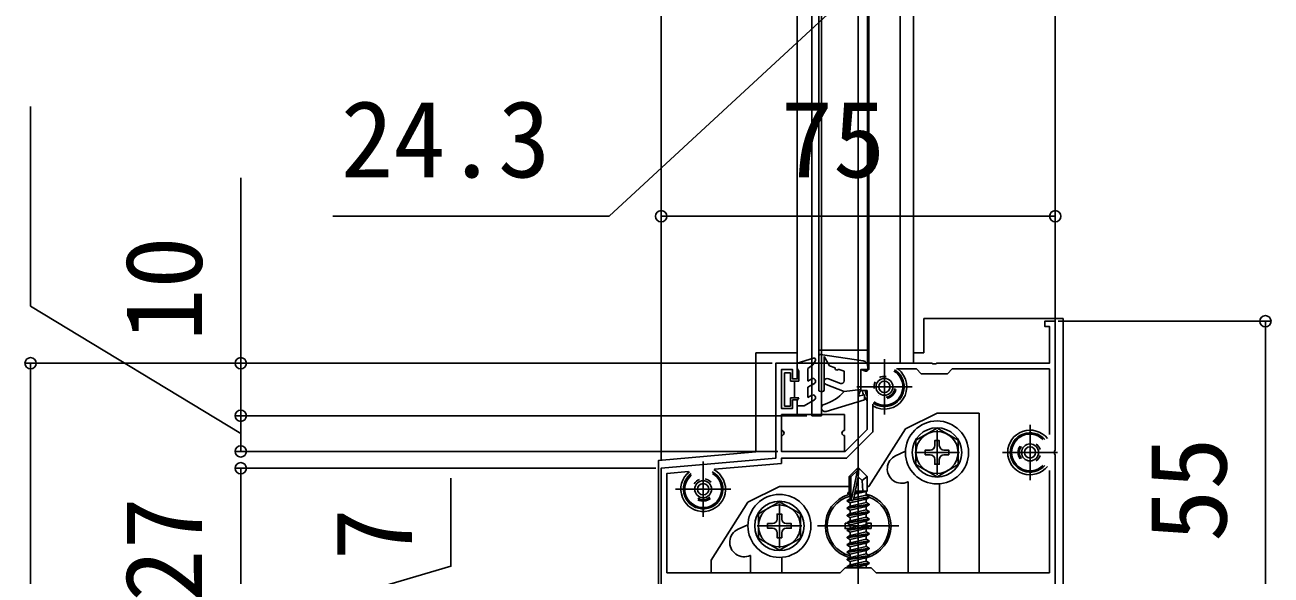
# Model space of a CAD drawing. Units: millimetres, scale not verified. Extents: x -875 to 875, y -1304 to 1297.
# Drawn here: x -676.1 to -438.9, y 588.5 to 693.3 of the extents above; entities that cross this region are included whole.
import ezdxf
from ezdxf.enums import TextEntityAlignment as Align

# ---------------------------------------------------------------- set-up
doc = ezdxf.new("R2010")
doc.units = ezdxf.units.MM
doc.header["$LTSCALE"] = 8
for name, color, linetype in [('0-2_YKK_11', 7, 'Continuous'), ('0-4_YKK_12', 2, 'Continuous'), ('0-5_YKK_13', 4, 'Continuous'), ('0-6_YKK_D', 6, 'Continuous')]:
    doc.layers.add(name, color=color, linetype=linetype)
doc.styles.add('ＭＳ ゴシック', font='')
doc.styles.get('ＭＳ ゴシック').set_extended_font_data('MS Gothic')

msp = doc.modelspace()

# ---------------------------------------------------------------- linework, layer by layer
at = {"layer": '0-2_YKK_11'}
for p, q in [((-512.5, 626.817), (-512.5, 621.817)), ((-515, 624.317), (-510, 624.317)), ((-484.8, 614.317), (-484.8, 609.317)), ((-487.3, 611.817), (-482.3, 611.817)), ((-547, 607.317), (-547, 602.317)), ((-549.5, 604.817), (-544.5, 604.817))]:
    msp.add_line(p, q, dxfattribs=at)
for points in [[(-480, 581.817), (-480, 611.359), (-480.12, 611.542), (-480.12, 612.092), (-480, 612.276), (-480, 636.817), (-482, 636.817), (-482, 635.817), (-481.1, 635.817), (-481.1, 628.817), (-502.542, 628.817), (-502.725, 628.697), (-503.275, 628.697), (-503.458, 628.817), (-515.5, 628.817), (-515.5, 627.617), (-517, 627.617), (-517, 623.617), (-515.8, 623.617), (-515.8, 616.173), (-519.956, 612.017), (-532.1, 612.017), (-532.1, 618.817), (-529.1, 618.817), (-529.1, 621.817), (-530, 621.817), (-530, 620.217), (-532.1, 620.217), (-532.1, 627.617), (-530, 627.617), (-530, 625.817), (-529.1, 625.817), (-529.1, 628.817), (-533.2, 628.817), (-533.2, 610.725), (-555, 608.817), (-555, 581.817)], [(-510.202, 627.717), (-506.4, 627.717), (-505.5, 626.817), (-500.5, 626.817), (-499.6, 627.717), (-481.1, 627.717), (-481.1, 615.266)], [(-544.837, 608.602), (-532.1, 609.717), (-532.1, 610.717), (-519.7, 610.717), (-514.7, 615.717), (-514.7, 621.031)], [(-481.1, 608.369), (-481.1, 588.917), (-514.1, 588.917), (-515, 589.817), (-520, 589.817), (-520.9, 588.917), (-553.9, 588.917), (-553.9, 607.809), (-549.787, 608.169)]]:
    msp.add_lwpolyline(points, dxfattribs=at)
at = {"layer": '0-4_YKK_12'}
for p, q in [((-517.5, 31.317), (-517.5, 853.3)), ((-555, 610.357), (-555, 758.8)), ((-529.1, 758.8), (-529.1, 628.81)), ((-526.3, 758.8), (-526.3, 628.817)), ((-515.5, 758.8), (-515.5, 628.817)), ((-509.5, 758.8), (-509.5, 628.817)), ((-507, 758.8), (-507, 628.817)), ((-480, 636.517), (-480, 758.8)), ((-529.1, 628.817), (-507, 628.817)), ((-512.5, 629.567), (-512.5, 619.067)), ((-507.25, 624.317), (-517.75, 624.317)), ((-484.8, 617.067), (-484.8, 606.567)), ((-502.5, 616.067), (-502.5, 607.567)), ((-547, 610.067), (-547, 599.567)), ((-498.25, 611.817), (-506.75, 611.817)), ((-479.55, 611.817), (-490.05, 611.817)), ((-541.75, 604.817), (-552.25, 604.817)), ((-517.5, 605.067), (-517.5, 590.567)), ((-532.5, 602.067), (-532.5, 593.567)), ((-528.25, 597.817), (-536.75, 597.817)), ((-509.75, 597.817), (-525.25, 597.817))]:
    msp.add_line(p, q, dxfattribs=at)
at = {"layer": '0-5_YKK_13'}
for p, q in [((-526.3, 778.8), (-526.3, 618.817)), ((-524.5, 778.8), (-524.5, 618.817)), ((-515.7, 769.356), (-515.7, 628.254)), ((-525.001, 767.4), (-525.001, 630.21)), ((-505, 637.317), (-505, 630.817)), ((-505, 637.317), (-478.5, 637.317)), ((-478.5, 637.317), (-478.5, 581.317)), ((-525.001, 631.317), (-515.7, 631.317)), ((-537, 630.817), (-529.1, 630.817)), ((-529.093, 628.81), (-525.984, 629.796)), ((-529.093, 628.81), (-529.093, 627.81)), ((-527.093, 627.81), (-526.124, 628.51)), ((-525.633, 629.36), (-526.124, 628.51)), ((-524.994, 623.71), (-524.994, 630.21)), ((-516.539, 629.242), (-524.648, 630.507)), ((-523.994, 630.101), (-523.994, 623.71)), ((-523.994, 630.101), (-522.96, 628.31)), ((-507, 630.817), (-505, 630.817)), ((-531.493, 627.01), (-531.493, 620.61)), ((-530.393, 627.01), (-531.493, 627.01)), ((-530.393, 627.01), (-530.393, 625.41)), ((-529.093, 627.81), (-528.793, 627.291)), ((-528.793, 627.291), (-528.793, 625.41)), ((-527.093, 627.81), (-527.093, 625.41)), ((-521.875, 627.918), (-522.96, 628.31)), ((-520.193, 627.31), (-521.311, 627.714)), ((-520.193, 627.31), (-520.193, 625.432)), ((-516.993, 627.61), (-516.993, 623.81)), ((-516.993, 627.61), (-516.083, 627.324)), ((-515.693, 628.254), (-515.693, 627.61)), ((-530.393, 625.41), (-528.793, 625.41)), ((-529.593, 625.41), (-529.593, 622.21)), ((-527.093, 625.41), (-526.343, 625.843)), ((-525.843, 624.977), (-527.093, 624.255)), ((-527.093, 624.255), (-527.093, 622.269)), ((-520.193, 623.41), (-523.613, 624.752)), ((-520.875, 624.967), (-523.175, 625.869)), ((-516.993, 623.81), (-520.193, 623.41)), ((-530.393, 622.21), (-528.793, 622.21)), ((-530.393, 622.21), (-530.393, 620.61)), ((-529.093, 621.691), (-528.793, 622.21)), ((-529.093, 621.691), (-529.093, 620.71)), ((-525.843, 621.836), (-527.793, 620.71)), ((-527.093, 622.269), (-526.343, 622.702)), ((-524.294, 623.41), (-524.694, 623.41)), ((-516.293, 621.81), (-523.593, 619.639)), ((-516.293, 621.81), (-516.293, 622.81)), ((-532.1, 619.017), (-520.1, 619.017)), ((-532.1, 616.017), (-532.1, 619.017)), ((-531.493, 620.61), (-530.393, 620.61)), ((-529.093, 620.71), (-527.793, 620.71)), ((-520.1, 619.017), (-520.1, 616.017)), ((-502.495, 619.317), (-508.495, 616.317)), ((-502.495, 619.317), (-494.5, 619.317)), ((-494.5, 619.317), (-494.5, 588.917)), ((-524.493, 618.817), (-526.293, 618.817)), ((-520.1, 615.017), (-520.1, 612.017)), ((-508.495, 616.317), (-515.495, 605.317)), ((-510.369, 611.182), (-508.495, 612.056)), ((-517.5, 574.917), (-517.5, 609.817)), ((-517.65, 608.817), (-519.2, 607.267)), ((-519.2, 604.298), (-519.2, 607.267)), ((-519.2, 607.267), (-518.9, 607.143)), ((-518.9, 607.143), (-517.65, 608.393)), ((-518.9, 602.866), (-518.9, 607.143)), ((-518.832, 602.695), (-517.65, 608.393)), ((-518.41, 602.811), (-517.5, 607.196)), ((-517.35, 608.817), (-517.65, 608.817)), ((-517.65, 608.393), (-517.65, 608.817)), ((-517.5, 607.196), (-517.5, 608.817)), ((-517.5, 607.196), (-517.35, 608.817)), ((-517.35, 608.817), (-515.8, 607.267)), ((-516.758, 606.464), (-515.8, 607.267)), ((-515.8, 604.417), (-515.8, 607.267)), ((-532.495, 605.317), (-538.495, 602.317)), ((-532.495, 605.317), (-519.2, 605.317)), ((-517.5, 605.317), (-517.5, 605.317)), ((-515.8, 605.317), (-515.495, 605.317)), ((-508.044, 606.198), (-508, 606.218)), ((-508, 606.218), (-508, 588.917)), ((-502, 605.838), (-502, 588.917)), ((-519.6, 602.667), (-519.05, 602.985)), ((-518.887, 602.786), (-519.6, 602.667)), ((-519.6, 602.567), (-518.832, 602.695)), ((-519.6, 602.567), (-519.6, 602.667)), ((-519.6, 602.567), (-519.05, 602.25)), ((-519.5, 604.125), (-519.2, 604.298)), ((-519.5, 604.125), (-518.9, 604.242)), ((-519.5, 603.91), (-519.5, 604.125)), ((-519.5, 603.91), (-518.9, 604.008)), ((-519.5, 603.91), (-519.05, 603.65)), ((-519.2, 604.417), (-518.9, 604.417)), ((-519.05, 603.65), (-518.897, 603.684)), ((-519.05, 602.985), (-519.05, 603.65)), ((-518.9, 603.019), (-519.05, 602.985)), ((-519.05, 602.25), (-515.95, 602.95)), ((-518.426, 602.763), (-515.4, 603.267)), ((-515.4, 603.367), (-518.398, 602.868)), ((-515.95, 603.685), (-518.34, 603.145)), ((-518.196, 603.843), (-515.95, 604.35)), ((-518.135, 604.134), (-516.417, 604.417)), ((-518.08, 604.401), (-517.996, 604.417)), ((-518.077, 604.417), (-515.8, 604.417)), ((-515.8, 604.417), (-515.95, 604.35)), ((-515.95, 603.685), (-515.95, 604.35)), ((-515.4, 603.367), (-515.95, 603.685)), ((-515.4, 603.267), (-515.95, 602.95)), ((-515.95, 602.285), (-515.95, 602.95)), ((-515.4, 603.267), (-515.4, 603.367)), ((-515.4, 601.967), (-519.6, 601.267)), ((-519.6, 601.167), (-515.4, 601.867)), ((-519.6, 601.267), (-519.05, 601.585)), ((-519.6, 601.167), (-519.6, 601.267)), ((-519.6, 601.167), (-519.05, 600.85)), ((-515.4, 600.567), (-519.6, 599.867)), ((-519.6, 599.767), (-515.4, 600.467)), ((-519.6, 599.867), (-519.05, 600.185)), ((-515.95, 602.285), (-519.05, 601.585)), ((-519.05, 601.585), (-519.05, 602.25)), ((-519.05, 600.85), (-515.95, 601.55)), ((-515.95, 600.885), (-519.05, 600.185)), ((-519.05, 600.185), (-519.05, 600.85)), ((-519.05, 599.45), (-515.95, 600.15)), ((-515.4, 601.967), (-515.95, 602.285)), ((-515.4, 601.867), (-515.95, 601.55)), ((-515.95, 600.885), (-515.95, 601.55)), ((-515.4, 600.567), (-515.95, 600.885)), ((-515.4, 600.467), (-515.95, 600.15)), ((-515.95, 599.485), (-515.95, 600.15)), ((-515.4, 601.867), (-515.4, 601.967)), ((-515.4, 600.467), (-515.4, 600.567)), ((-540.369, 597.182), (-538.491, 598.058)), ((-519.514, 598.317), (-520, 598.317)), ((-519.6, 599.767), (-519.6, 599.867)), ((-519.6, 599.767), (-519.05, 599.45)), ((-515.4, 599.167), (-519.6, 598.467)), ((-519.6, 598.367), (-515.4, 599.067)), ((-519.6, 598.467), (-519.05, 598.785)), ((-519.6, 598.367), (-519.6, 598.467)), ((-519.6, 598.367), (-519.05, 598.05)), ((-515.4, 597.767), (-519.6, 597.067)), ((-519.6, 596.967), (-515.4, 597.667)), ((-515.95, 599.485), (-519.05, 598.785)), ((-519.05, 598.785), (-519.05, 599.45)), ((-519.05, 598.05), (-515.95, 598.75)), ((-515.95, 598.085), (-519.05, 597.385)), ((-519.05, 597.385), (-519.05, 598.05)), ((-515.4, 599.167), (-515.95, 599.485)), ((-515.4, 599.067), (-515.95, 598.75)), ((-515.95, 598.085), (-515.95, 598.75)), ((-515.4, 597.767), (-515.95, 598.085)), ((-515.4, 597.667), (-515.95, 597.35)), ((-515.4, 599.067), (-515.4, 599.167)), ((-515.4, 597.667), (-515.4, 597.767)), ((-519.6, 597.067), (-519.05, 597.385)), ((-519.6, 596.967), (-519.6, 597.067)), ((-519.6, 596.967), (-519.05, 596.65)), ((-515.4, 596.367), (-519.6, 595.667)), ((-519.6, 595.567), (-515.4, 596.267)), ((-519.6, 595.667), (-519.05, 595.985)), ((-519.6, 595.567), (-519.6, 595.667)), ((-519.6, 595.567), (-519.05, 595.25)), ((-519.05, 596.65), (-515.95, 597.35)), ((-515.95, 596.685), (-519.05, 595.985)), ((-519.05, 595.985), (-519.05, 596.65)), ((-519.05, 595.25), (-515.95, 595.95)), ((-515.95, 595.285), (-519.05, 594.585)), ((-519.05, 594.585), (-519.05, 595.25)), ((-515.95, 596.685), (-515.95, 597.35)), ((-515.95, 597.317), (-515, 597.317)), ((-515.4, 596.367), (-515.95, 596.685)), ((-515.4, 596.267), (-515.95, 595.95)), ((-515.95, 595.285), (-515.95, 595.95)), ((-515.4, 594.967), (-515.95, 595.285)), ((-515.4, 596.267), (-515.4, 596.367)), ((-515.4, 594.967), (-519.6, 594.267)), ((-519.6, 594.167), (-515.4, 594.867)), ((-519.6, 594.267), (-519.05, 594.585)), ((-519.6, 594.167), (-519.6, 594.267)), ((-519.6, 594.167), (-519.05, 593.85)), ((-515.4, 593.567), (-519.6, 592.867)), ((-519.6, 592.767), (-515.4, 593.467)), ((-519.6, 592.867), (-519.05, 593.185)), ((-519.05, 593.85), (-515.95, 594.55)), ((-515.95, 593.885), (-519.05, 593.185)), ((-519.05, 593.185), (-519.05, 593.85)), ((-519.05, 592.45), (-515.95, 593.15)), ((-515.4, 594.867), (-515.95, 594.55)), ((-515.95, 593.885), (-515.95, 594.55)), ((-515.4, 593.567), (-515.95, 593.885)), ((-515.4, 593.467), (-515.95, 593.15)), ((-515.95, 592.485), (-515.95, 593.15)), ((-515.4, 594.867), (-515.4, 594.967)), ((-515.4, 593.467), (-515.4, 593.567)), ((-538.044, 592.198), (-538, 592.218)), ((-538, 592.218), (-538, 588.917)), ((-532, 591.838), (-532, 588.917)), ((-519.6, 592.767), (-519.6, 592.867)), ((-519.6, 592.767), (-519.05, 592.45)), ((-515.4, 592.167), (-519.6, 591.467)), ((-519.6, 591.367), (-515.4, 592.067)), ((-519.6, 591.467), (-519.05, 591.785)), ((-519.6, 591.367), (-519.6, 591.467)), ((-519.6, 591.367), (-519.05, 591.05)), ((-515.4, 590.767), (-519.6, 590.067)), ((-519.6, 589.967), (-515.4, 590.667)), ((-515.95, 592.485), (-519.05, 591.785)), ((-519.05, 591.785), (-519.05, 592.45)), ((-519.05, 591.05), (-515.95, 591.75)), ((-515.95, 591.085), (-519.05, 590.385)), ((-519.05, 590.385), (-519.05, 591.05)), ((-515.4, 592.167), (-515.95, 592.485)), ((-515.4, 592.067), (-515.95, 591.75)), ((-515.95, 591.085), (-515.95, 591.75)), ((-515.4, 590.767), (-515.95, 591.085)), ((-515.4, 590.667), (-515.95, 590.35)), ((-515.4, 592.067), (-515.4, 592.167)), ((-515.4, 590.667), (-515.4, 590.767)), ((-519.6, 590.067), (-519.05, 590.385)), ((-519.6, 589.967), (-519.6, 590.067)), ((-519.6, 589.967), (-519.34, 589.817)), ((-518.308, 589.817), (-515.95, 590.35)), ((-515.95, 589.817), (-515.95, 590.35))]:
    msp.add_line(p, q, dxfattribs=at)
for points in [[(-537, 630.817), (-537, 612.384), (-537, 611.932)], [(-516.293, 622.81), (-517.493, 622.51), (-516.993, 623.81)], [(-520.1, 612.017), (-532.1, 612.017), (-532.1, 615.017)], [(-555.5, 581.317), (-555.5, 610.314), (-537, 611.932)], [(-503.82, 612.257), (-504.75, 612.257), (-504.75, 611.377), (-503.82, 611.377)], [(-502.06, 613.137), (-502.06, 614.067), (-502.94, 614.067), (-502.94, 613.137)], [(-501.18, 611.377), (-500.25, 611.377), (-500.25, 612.257), (-501.18, 612.257)], [(-502.94, 610.497), (-502.94, 609.567), (-502.06, 609.567), (-502.06, 610.497)], [(-517.5, 607.196), (-516.758, 606.464), (-516.6, 604.417)], [(-538.495, 602.317), (-545.495, 591.317), (-545.495, 588.917)], [(-532.055, 599.137), (-532.055, 600.067), (-532.935, 600.067), (-532.935, 599.137)], [(-533.815, 598.257), (-534.745, 598.257), (-534.745, 597.377), (-533.815, 597.377)], [(-531.175, 597.377), (-530.245, 597.377), (-530.245, 598.257), (-531.175, 598.257)], [(-520, 598.317), (-520, 597.317), (-519.167, 597.317)], [(-515, 597.317), (-515, 598.317), (-515.95, 598.317)], [(-532.935, 596.497), (-532.935, 595.567), (-532.055, 595.567), (-532.055, 596.497)]]:
    msp.add_lwpolyline(points, dxfattribs=at)
for points in [[(-502.5, 616.436), (-506.5, 614.127), (-506.5, 609.508), (-502.5, 607.198), (-498.5, 609.508), (-498.5, 614.127)], [(-532.495, 602.436), (-536.495, 600.127), (-536.495, 595.508), (-532.495, 593.198), (-528.495, 595.508), (-528.495, 600.127)]]:
    msp.add_lwpolyline(points, close=True, dxfattribs=at)
for centre, radius in [((-512.5, 624.317), 1.616), ((-512.5, 624.317), 1.07), ((-502.5, 611.817), 6), ((-502.5, 611.817), 4.7), ((-502.5, 611.817), 4), ((-484.8, 611.817), 1.616), ((-484.8, 611.817), 1.07), ((-547, 604.817), 1.616), ((-547, 604.817), 1.07), ((-532.495, 597.817), 6), ((-532.495, 597.817), 4.7), ((-532.495, 597.817), 4)]:
    msp.add_circle(centre, radius, dxfattribs=at)
for centre, radius, start, end in [((-525.893, 629.51), 0.3, 329.99576, 107.58989), ((-524.694, 630.21), 0.3, 81.13685, 180), ((-516.693, 628.254), 1, 360, 81.13685), ((-521.593, 627.816), 0.3, 160.132, 340.132), ((-515.993, 627.61), 0.3, 252.5424, 360), ((-512.5, 624.317), 4.25, 238.82545, 53.1301), ((-512.5, 624.317), 3.75, 234.98974, 59.26636), ((-512.5, 624.317), 3.5, 235.34662, 58.90948), ((-512.5, 624.317), 2, 81.42665, 118.57335), ((-526.093, 625.41), 0.5, 299.99999, 119.99999), ((-524.694, 623.71), 0.3, 180, 270), ((-524.294, 623.71), 0.3, 270, 0), ((-523.394, 625.31), 0.6, 68.58523, 248.58523), ((-520.693, 625.432), 0.5, 248.58523, 0), ((-512.5, 624.317), 2.25, 169.99506, 170.00494), ((-512.5, 624.317), 2, 151.42665, 188.57335), ((-512.5, 624.317), 2, 279.90037, 350.09963), ((-512.5, 624.317), 2.25, 282.64791, 347.35209), ((-526.093, 622.269), 0.5, 299.99999, 119.99999), ((-526.227, 628.663), 8, 286.24741, 318.96135), ((-512.5, 624.317), 4.25, 189.48015, 201.36541), ((-512.5, 624.317), 4.25, 206.81786, 219.06145), ((-512.5, 624.317), 3.75, 190.75832, 208.35764), ((-512.5, 624.317), 3.5, 192.59549, 199.46295), ((-512.5, 624.317), 2, 234.99448, 235.00552), ((-523.793, 620.31), 0.7, 106.24741, 286.56104), ((-532.1, 615.517), 0.5, 270, 90), ((-520.1, 615.517), 0.5, 90, 270), ((-484.8, 611.817), 4.25, 38.74187, 321.25813), ((-484.8, 611.817), 3.75, 40.9384, 319.0616), ((-484.8, 611.817), 3.5, 44.97342, 315.02657), ((-503.82, 613.137), 0.88, 270, 0), ((-501.18, 613.137), 0.88, 180, 270), ((-484.8, 611.817), 2.25, 147.64791, 212.35209), ((-484.8, 611.817), 2, 144.90037, 215.09963), ((-484.8, 611.817), 2, 16.42665, 53.57335), ((-509.207, 608.69), 2.75, 115, 295), ((-503.82, 610.497), 0.88, 0, 90), ((-501.18, 610.497), 0.88, 90, 180), ((-484.8, 611.817), 2, 259.99648, 260.00352), ((-484.8, 611.817), 2, 306.42665, 343.57335), ((-547, 604.817), 4.25, 128.19204, 61.80796), ((-547, 604.817), 3.75, 127.10722, 62.89278), ((-547, 604.817), 3.5, 130.79944, 59.20056), ((-547, 604.817), 2, 111.42665, 148.57335), ((-547, 604.817), 2, 41.42665, 78.57335), ((-547, 604.817), 2, 194.99631, 195.00369), ((-547, 604.817), 2.25, 242.64791, 307.35209), ((-547, 604.817), 2, 239.90037, 310.09963), ((-517.5, 597.817), 6.25, 106.83119, 255.3867), ((-517.5, 597.817), 5.9, 105.2334, 254.7666), ((-518.652, 602.866), 0.248, 180, 347.19096), ((-517.5, 597.817), 6.25, 284.73634, 75.64303), ((-517.5, 597.817), 5.9, 289.35403, 69.15185), ((-533.815, 599.137), 0.88, 270, 0), ((-531.175, 599.137), 0.88, 180, 270), ((-539.207, 594.69), 2.75, 115, 295), ((-533.815, 596.497), 0.88, 0, 90), ((-531.175, 596.497), 0.88, 90, 180)]:
    msp.add_arc(centre, radius, start, end, dxfattribs=at)
at = {"layer": '0-6_YKK_D'}
for p, q in [((-555, 656.817), (-480, 656.817)), ((-479.434, 636.817), (-439, 636.817)), ((-440, 581.817), (-440, 636.817)), ((-533.9, 628.817), (-676, 628.817)), ((-675, 581.817), (-675, 628.817)), ((-533.9, 628.817), (-636, 628.817)), ((-527.3, 618.817), (-636, 618.817)), ((-527.3, 618.817), (-636, 618.817)), ((-635, 618.817), (-635, 612.017)), ((-532.8, 612.017), (-636, 612.017)), ((-556, 608.817), (-636, 608.817)), ((-635, 581.817), (-635, 608.817))]:
    msp.add_line(p, q, dxfattribs=at)
for points in [[(-521.65, 696.817), (-564.895, 656.817), (-617.486, 656.817)], [(-635, 615.417), (-675, 639.69), (-675, 677.736)], [(-635, 618.817), (-635, 628.817), (-635, 664.117)], [(-635, 578.317), (-595, 590.154), (-595, 606.949)]]:
    msp.add_lwpolyline(points, dxfattribs=at)
for centre in [(-555, 656.817), (-480, 656.817), (-440, 636.817), (-675, 628.817), (-635, 628.817), (-635, 618.817), (-635, 618.817), (-635, 612.017), (-635, 608.817)]:
    msp.add_circle(centre, 1.075, dxfattribs=at)

# ---------------------------------------------------------------- texts
at = {"layer": '0-6_YKK_D', "style": 'ＭＳ ゴシック'}
for s, p in [('24.3', (-615.963, 659.817)), ('75', (-532.273, 659.817))]:
    msp.add_text(s, height=14.66, dxfattribs=at).set_placement(p, align=Align.BOTTOM_LEFT)
for s, p in [('10', (-638, 633.049)), ('55', (-443, 594.772)), ('27', (-638, 583.356)), ('7', (-598, 591.222))]:
    msp.add_text(s, height=14.66, rotation=90, dxfattribs=at).set_placement(p, align=Align.BOTTOM_LEFT)

doc.saveas('drawing.dxf')
